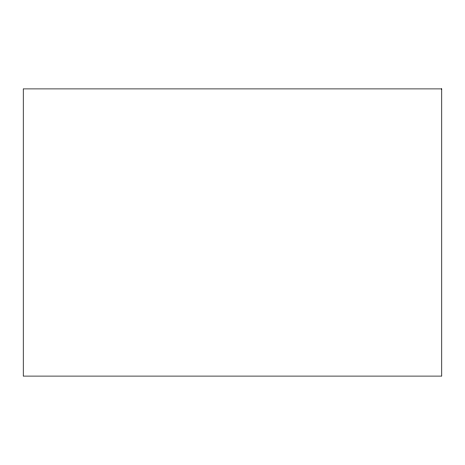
<?xml version="1.0" encoding="UTF-8"?>
<svg xmlns="http://www.w3.org/2000/svg" width="465" height="465" viewBox="0 0 465 465"><rect width="100%" height="100%" fill="white"/><g stroke="black" fill="none" stroke-linecap="round" stroke-linejoin="round"><path stroke-width="0.7" d="M441.75 88.902L23.25 88.902L23.25 376.098L441.75 376.098L441.75 88.902"/></g></svg>
